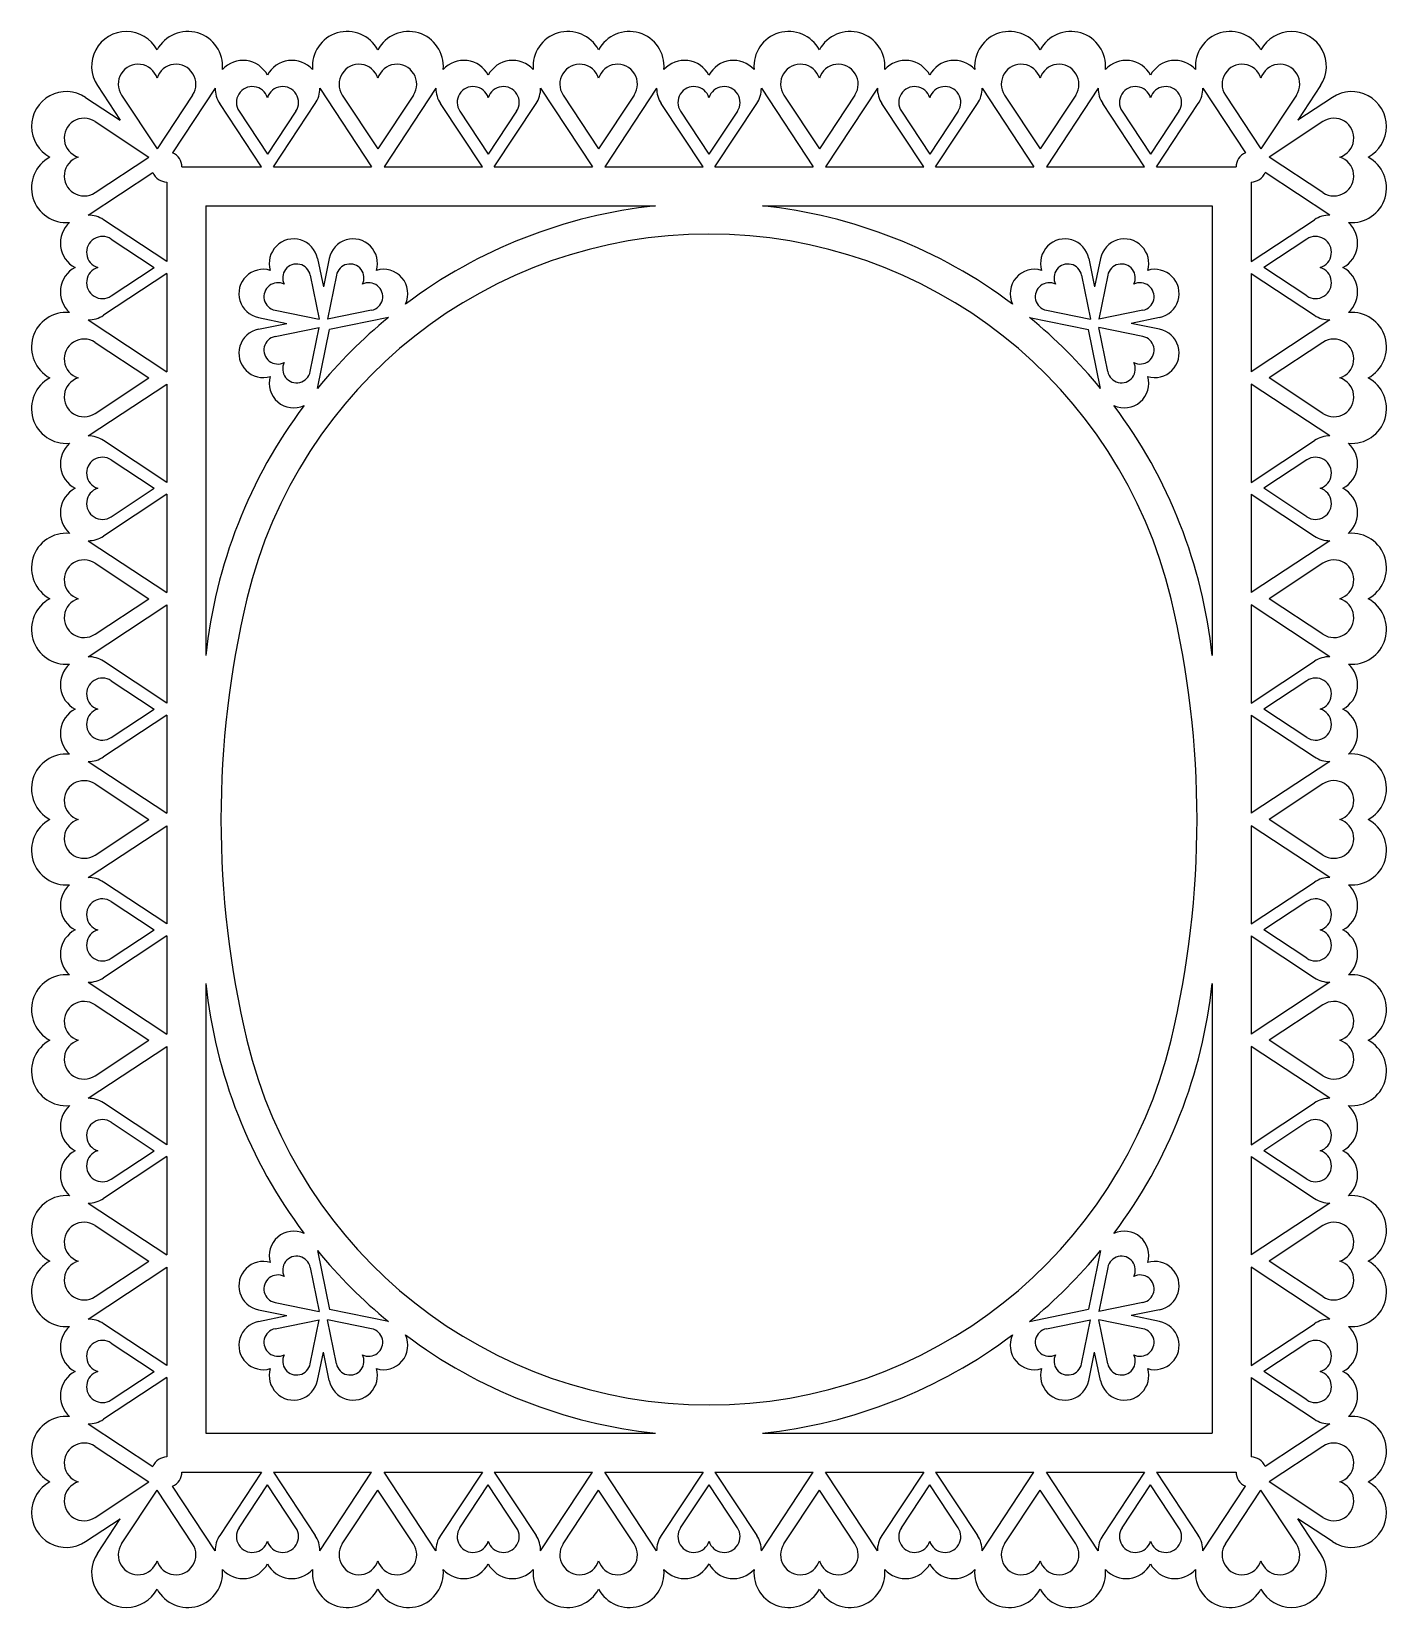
# Model space of a CAD drawing. Extents: x 331 to 698, y 3 to 239.
# Drawn here: x 523.7 to 698.2, y 2.6 to 205.6 of the extents above; entities that cross this region are included whole.
import ezdxf

# ---------------------------------------------------------------- set-up
doc = ezdxf.new("R2010")
doc.units = 0
doc.layers.get('0').update_dxf_attribs({"linetype": 'CONTINUOUS'})

msp = doc.modelspace()

# ---------------------------------------------------------------- linework, layer by layer
for p, q in [((530.664056, 197.079916), (535.12325, 194.149998)), ((532.193332, 198.609192), (535.12325, 194.149998)), ((535.308233, 197.370627), (539.884163, 190.451989)), ((544.460093, 197.370627), (539.884163, 190.451989)), ((547.352, 198.269804), (541.86697, 189.921853)), ((560.845166, 198.269787), (567.513422, 188.121023)), ((563.737061, 197.370627), (568.312991, 190.451989)), ((572.888921, 197.370627), (568.312991, 190.451989)), ((575.780828, 198.269804), (569.112561, 188.121023)), ((589.273983, 198.269804), (595.94225, 188.121023)), ((592.165889, 197.370627), (596.741819, 190.451989)), ((601.317749, 197.370627), (596.741819, 190.451989)), ((604.209656, 198.269804), (597.541389, 188.121023)), ((617.702811, 198.269804), (624.371078, 188.121023)), ((620.594717, 197.370627), (625.170647, 190.451989)), ((629.746578, 197.370627), (625.170647, 190.451989)), ((632.638484, 198.269804), (625.970217, 188.121023)), ((646.131639, 198.269804), (652.799906, 188.121023)), ((649.023546, 197.370627), (653.599476, 190.451989)), ((658.175406, 197.370627), (653.599476, 190.451989)), ((661.067312, 198.269804), (654.399045, 188.121023)), ((674.560467, 198.269804), (680.045494, 189.921857)), ((677.452374, 197.370627), (682.028304, 190.451989)), ((686.604234, 197.370627), (682.028304, 190.451989)), ((691.24839, 197.079999), (686.789199, 194.150076)), ((689.719135, 198.609192), (686.789322, 194.150157)), ((553.338924, 188.121023), (547.945917, 196.281662)), ((550.437838, 195.290808), (554.098579, 189.755896)), ((557.759326, 195.290805), (554.098579, 189.755896)), ((554.858232, 188.121023), (560.251248, 196.281655)), ((581.767752, 188.121023), (576.374745, 196.281662)), ((578.866666, 195.290808), (582.527407, 189.755896)), ((586.188154, 195.290805), (582.527407, 189.755896)), ((583.28706, 188.121023), (588.680076, 196.281655)), ((610.19658, 188.121023), (604.803573, 196.281662)), ((607.295494, 195.290808), (610.956235, 189.755896)), ((614.616982, 195.290805), (610.956235, 189.755896)), ((611.715888, 188.121023), (617.108904, 196.281655)), ((638.625408, 188.121023), (633.232401, 196.281662)), ((635.724322, 195.290808), (639.385063, 189.755896)), ((643.04581, 195.290805), (639.385063, 189.755896)), ((640.144716, 188.121023), (645.537732, 196.281655)), ((667.054236, 188.121023), (661.661229, 196.281662)), ((664.15315, 195.290808), (667.813891, 189.755896)), ((671.474638, 195.290805), (667.813891, 189.755896)), ((668.573544, 188.121023), (673.96656, 196.281655)), ((531.902621, 193.965014), (538.821259, 189.389084)), ((690.009828, 193.965096), (683.091195, 189.389159)), ((531.902621, 184.813154), (538.821259, 189.389084)), ((690.009838, 184.813236), (683.091195, 189.389159)), ((531.003443, 181.921247), (539.351395, 187.406277)), ((543.08971, 188.121023), (553.338924, 188.121023)), ((554.858232, 188.121023), (567.513422, 188.121023)), ((569.112561, 188.121023), (581.767752, 188.121023)), ((583.28706, 188.121023), (595.94225, 188.121023)), ((597.541389, 188.121023), (610.19658, 188.121023)), ((611.715888, 188.121023), (624.371078, 188.121023)), ((625.970217, 188.121023), (638.625408, 188.121023)), ((640.144716, 188.121023), (652.799906, 188.121023)), ((654.399045, 188.121023), (667.054236, 188.121023)), ((668.573544, 188.121023), (678.822745, 188.121023)), ((690.909018, 181.92133), (682.561084, 187.406336)), ((541.152224, 186.183538), (541.152224, 175.934323)), ((680.760233, 186.183538), (680.760243, 175.934395)), ((546.152224, 183.121023), (546.152224, 125.205578)), ((546.152224, 183.121023), (604.067162, 183.121023)), ((617.845365, 183.121023), (675.760236, 183.121023)), ((675.760236, 183.121023), (675.760296, 125.205645)), ((541.152224, 175.934323), (532.991586, 181.327331)), ((680.760214, 175.934395), (688.920847, 181.327411)), ((533.982439, 178.83541), (539.517351, 175.174669)), ((687.929996, 178.835489), (682.395088, 175.174743)), ((533.982443, 171.513922), (539.517351, 175.174669)), ((560.536781, 176.349849), (561.293734, 172.692425)), ((562.050687, 176.349849), (561.293734, 172.692425)), ((659.861815, 176.349893), (660.618771, 172.69247)), ((661.375721, 176.349895), (660.618771, 172.69247)), ((687.93, 171.514001), (682.395088, 175.174743)), ((541.152224, 174.415015), (532.991592, 169.022)), ((541.152224, 174.415015), (541.152224, 161.759826)), ((559.608042, 174.194993), (560.767623, 168.505472)), ((562.979426, 174.194993), (561.819845, 168.505472)), ((658.933077, 174.195036), (660.092664, 168.505516)), ((662.304462, 174.195039), (661.144886, 168.505517)), ((680.760215, 174.415088), (680.760229, 161.759898)), ((680.760215, 174.415088), (688.920853, 169.022081)), ((531.003461, 168.428081), (541.152224, 161.759826)), ((552.923246, 168.736314), (556.58067, 167.979361)), ((555.078102, 169.665054), (560.767623, 168.505472)), ((567.509366, 169.665054), (561.819845, 168.505472)), ((569.664222, 168.736314), (562.101904, 167.171191)), ((652.248286, 168.736351), (659.810606, 167.171235)), ((654.403142, 169.665093), (660.092664, 168.505516)), ((666.834406, 169.665104), (661.144886, 168.505517)), ((668.989263, 168.736366), (665.331839, 167.97941)), ((690.908985, 168.428164), (680.760229, 161.759898)), ((552.923246, 167.222408), (556.58067, 167.979361)), ((555.078102, 166.293669), (560.767623, 167.45325)), ((559.608042, 161.763729), (560.767623, 167.45325)), ((560.536781, 159.608873), (562.101904, 167.171191)), ((661.375736, 159.608918), (659.810606, 167.171235)), ((666.834409, 166.293719), (661.144887, 167.453295)), ((662.304473, 161.763775), (661.144887, 167.453295)), ((668.989264, 167.22246), (665.331839, 167.97941)), ((531.902621, 165.536186), (538.821259, 160.960256)), ((690.009828, 165.536268), (683.091195, 160.960331)), ((531.902621, 156.384326), (538.821259, 160.960256)), ((690.009838, 156.384408), (683.091195, 160.960331)), ((531.003443, 153.492419), (541.152224, 160.160686)), ((541.152224, 160.160686), (541.152224, 147.505495)), ((690.909018, 153.492502), (680.76023, 160.160758)), ((680.76023, 160.160758), (680.760243, 147.505567)), ((541.152224, 147.505495), (532.991586, 152.898503)), ((680.760243, 147.505567), (688.920876, 152.898583)), ((533.982439, 150.406582), (539.517351, 146.745841)), ((687.930025, 150.406661), (682.395117, 146.745915)), ((533.982443, 143.085094), (539.517351, 146.745841)), ((687.930029, 143.085173), (682.395117, 146.745915)), ((541.152224, 145.986187), (532.991592, 140.593172)), ((541.152224, 145.986187), (541.152224, 133.330998)), ((680.760245, 145.98626), (688.920883, 140.593253)), ((680.760245, 145.98626), (680.760258, 133.33107)), ((531.003461, 139.999253), (541.152224, 133.330998)), ((690.909014, 139.999336), (680.760258, 133.33107)), ((531.902621, 137.107358), (538.821259, 132.531428)), ((690.009858, 137.10744), (683.091225, 132.531503)), ((531.902621, 127.955498), (538.821259, 132.531428)), ((690.009867, 127.95558), (683.091225, 132.531503)), ((531.003443, 125.063591), (541.152224, 131.731858)), ((541.152224, 131.731858), (541.152224, 119.076667)), ((690.909048, 125.063674), (680.76026, 131.73193)), ((680.76026, 131.73193), (680.760273, 119.076739)), ((541.152224, 119.076667), (532.991586, 124.469675)), ((680.760273, 119.076739), (688.920906, 124.469755)), ((533.982439, 121.977754), (539.517351, 118.317013)), ((687.930055, 121.977833), (682.395146, 118.317087)), ((533.982443, 114.656266), (539.517351, 118.317013)), ((687.930059, 114.656345), (682.395146, 118.317087)), ((541.152224, 117.557359), (532.991592, 112.164344)), ((541.152224, 117.557359), (541.152224, 104.90217)), ((680.760274, 117.557432), (688.920912, 112.164425)), ((680.760274, 117.557432), (680.760287, 104.902242)), ((531.003443, 111.570437), (541.152224, 104.90217)), ((690.909062, 111.57052), (680.760287, 104.902242)), ((531.902621, 108.67853), (538.821259, 104.1026)), ((690.009887, 108.678612), (683.091254, 104.102675)), ((531.902621, 99.52667), (538.821259, 104.1026)), ((690.009897, 99.526752), (683.091254, 104.102675)), ((531.003443, 96.634763), (541.152224, 103.30303)), ((541.152224, 103.30303), (541.152224, 90.647839)), ((690.909077, 96.634846), (680.760289, 103.303102)), ((680.760289, 103.303102), (680.760302, 90.647911)), ((541.152224, 90.647839), (532.991586, 96.040847)), ((680.760302, 90.647911), (688.920935, 96.040927)), ((533.982439, 93.548926), (539.517351, 89.888185)), ((687.930084, 93.549005), (682.395176, 89.888259)), ((533.982443, 86.227438), (539.517351, 89.888185)), ((687.930088, 86.227517), (682.395176, 89.888259)), ((541.152224, 89.128531), (532.991592, 83.735516)), ((541.152224, 89.128531), (541.152224, 76.473342)), ((680.760304, 89.128604), (688.920941, 83.735597)), ((680.760304, 89.128604), (680.760317, 76.473414)), ((531.003443, 83.141609), (541.152224, 76.473342)), ((546.152224, 82.999682), (546.152224, 25.084181)), ((675.76031, 82.999749), (675.76037, 25.084315)), ((690.909091, 83.141692), (680.760317, 76.473414)), ((531.902621, 80.249702), (538.821259, 75.673772)), ((690.009917, 80.249784), (683.091283, 75.673847)), ((531.902621, 71.097842), (538.821259, 75.673772)), ((690.009926, 71.097924), (683.091283, 75.673847)), ((531.003443, 68.205935), (541.152224, 74.874202)), ((541.152224, 74.874202), (541.152224, 62.219011)), ((690.909107, 68.206018), (680.760319, 74.874274)), ((680.760319, 74.874274), (680.760332, 62.219083)), ((541.152224, 62.219011), (532.991586, 67.612019)), ((680.760332, 62.219083), (688.920965, 67.612099)), ((533.982439, 65.120098), (539.517351, 61.459357)), ((687.930114, 65.120177), (682.395205, 61.459431)), ((533.982443, 57.79861), (539.517351, 61.459357)), ((687.930118, 57.798689), (682.395205, 61.459431)), ((541.152224, 60.699703), (532.991592, 55.306688)), ((541.152224, 60.699703), (541.152224, 48.044514)), ((680.760333, 60.699776), (680.760346, 48.044586)), ((680.760333, 60.699776), (688.920971, 55.306769)), ((531.003443, 54.712781), (541.152224, 48.044514)), ((690.909121, 54.712864), (680.760346, 48.044586)), ((531.902621, 51.820874), (538.821259, 47.244944)), ((690.009946, 51.820956), (683.091313, 47.245019)), ((531.902621, 42.669014), (538.821259, 47.244944)), ((560.536824, 48.596335), (562.101955, 41.034019)), ((661.375778, 48.596394), (659.810656, 41.034076)), ((690.009956, 42.669096), (683.091313, 47.245019)), ((531.003443, 39.777107), (541.152224, 46.445374)), ((541.152224, 46.445374), (541.152224, 33.790183)), ((559.608087, 46.441478), (560.767674, 40.751958)), ((662.304518, 46.441538), (661.144938, 40.752017)), ((690.909136, 39.77719), (680.760348, 46.445446)), ((680.760348, 46.445446), (680.760361, 33.790255)), ((552.923297, 40.982792), (556.580721, 40.225843)), ((555.078152, 41.911534), (560.767674, 40.751958)), ((569.664274, 39.468903), (562.101955, 41.034019)), ((652.248339, 39.468952), (659.810656, 41.034076)), ((666.834458, 41.911599), (661.144938, 40.752017)), ((668.989315, 40.98286), (665.331891, 40.225907)), ((541.152224, 33.790183), (532.991586, 39.183191)), ((552.923298, 39.468886), (556.580721, 40.225843)), ((555.078155, 38.540149), (560.767675, 39.699736)), ((559.6081, 34.010214), (560.767675, 39.699736)), ((567.509419, 38.540162), (561.819897, 39.699737)), ((562.979484, 34.010218), (561.819897, 39.699737)), ((654.403195, 38.540213), (660.092716, 39.699795)), ((658.933135, 34.010274), (660.092716, 39.699795)), ((666.834459, 38.540215), (661.144938, 39.699795)), ((662.30452, 34.010274), (661.144938, 39.699795)), ((668.989315, 39.468954), (665.331891, 40.225907)), ((680.760361, 33.790255), (688.920994, 39.183271)), ((533.982439, 36.69127), (539.517351, 33.030529)), ((687.930143, 36.691349), (682.395235, 33.030603)), ((560.536841, 31.855359), (561.29379, 35.512784)), ((562.050747, 31.85536), (561.29379, 35.512784)), ((659.861875, 31.855418), (660.618827, 35.512842)), ((661.375781, 31.855418), (660.618827, 35.512842)), ((533.982443, 29.369782), (539.517351, 33.030529)), ((687.930147, 29.369861), (682.395235, 33.030603)), ((541.152224, 32.270875), (532.991592, 26.87786)), ((541.152224, 32.270875), (541.152224, 22.021518)), ((680.760302, 32.270987), (688.921, 26.877941)), ((680.760363, 32.270948), (680.760373, 22.021662)), ((531.003443, 26.283953), (539.351545, 20.798824)), ((546.152224, 25.084181), (604.067128, 25.084241)), ((617.845534, 25.084255), (675.76037, 25.084315)), ((690.90915, 26.284036), (682.561182, 20.798982)), ((531.902621, 23.392046), (538.821259, 18.816116)), ((690.009975, 23.392128), (683.091342, 18.816191)), ((531.902621, 14.240186), (538.821259, 18.816116)), ((547.352083, 9.935401), (541.867132, 18.283214)), ((543.089842, 20.084178), (553.338997, 20.084188)), ((553.338997, 20.084188), (547.945998, 11.923544)), ((550.437917, 12.9144), (554.098653, 18.449316)), ((557.759405, 12.914412), (554.098653, 18.449316)), ((554.858304, 20.08419), (567.513494, 20.084203)), ((554.858304, 20.08419), (560.251328, 11.923563)), ((560.845249, 9.935433), (567.513494, 20.084203)), ((569.112634, 20.084205), (581.767825, 20.084218)), ((575.780911, 9.93543), (569.112634, 20.084205)), ((581.767825, 20.084218), (576.374826, 11.923574)), ((578.866745, 12.91443), (582.527481, 18.449346)), ((586.188233, 12.914441), (582.527481, 18.449346)), ((583.287133, 20.084219), (595.942322, 20.084232)), ((583.287133, 20.084219), (588.680156, 11.923593)), ((589.274065, 9.935444), (595.942322, 20.084232)), ((597.541462, 20.084234), (610.196653, 20.084247)), ((604.209739, 9.93546), (597.541462, 20.084234)), ((610.196653, 20.084247), (604.803654, 11.923603)), ((607.295573, 12.914459), (610.956309, 18.449375)), ((614.617062, 12.91447), (610.956309, 18.449375)), ((611.715961, 20.084249), (624.37115, 20.084262)), ((611.715961, 20.084249), (617.108984, 11.923622)), ((617.702893, 9.935474), (624.37115, 20.084262)), ((625.97029, 20.084264), (638.625481, 20.084277)), ((632.638567, 9.935489), (625.97029, 20.084264)), ((638.625481, 20.084277), (633.232482, 11.923633)), ((635.724402, 12.914488), (639.385137, 18.449404)), ((643.04589, 12.9145), (639.385137, 18.449404)), ((640.144789, 20.084278), (652.799978, 20.084291)), ((640.144789, 20.084278), (645.537812, 11.923652)), ((646.131722, 9.935503), (652.799978, 20.084291)), ((654.399118, 20.084293), (667.054309, 20.084306)), ((661.067395, 9.935519), (654.399118, 20.084293)), ((667.054309, 20.084306), (661.66131, 11.923662)), ((664.15323, 12.914518), (667.813965, 18.449434)), ((671.474718, 12.914529), (667.813965, 18.449434)), ((668.573617, 20.084308), (678.82289, 20.084318)), ((668.573617, 20.084308), (673.96664, 11.923681)), ((674.56055, 9.935533), (680.045508, 18.283395)), ((690.009985, 14.240268), (683.091342, 18.816191)), ((535.308315, 10.834566), (539.884238, 17.753209)), ((544.460175, 10.834575), (539.884238, 17.753209)), ((563.737143, 10.834595), (568.313066, 17.753238)), ((572.889003, 10.834605), (568.313066, 17.753238)), ((592.165971, 10.834625), (596.741894, 17.753267)), ((601.317831, 10.834634), (596.741894, 17.753267)), ((620.594799, 10.834654), (625.170722, 17.753297)), ((629.746659, 10.834664), (625.170722, 17.753297)), ((649.023627, 10.834684), (653.59955, 17.753326)), ((658.175487, 10.834693), (653.59955, 17.753326)), ((677.452455, 10.834713), (682.028378, 17.753356)), ((686.604315, 10.834723), (682.028378, 17.753356)), ((530.664056, 11.125284), (535.123397, 14.055299)), ((532.193415, 9.595998), (535.123397, 14.055299)), ((691.248553, 11.125367), (686.789209, 14.055377)), ((689.719218, 9.596161), (686.789332, 14.055297))]:
    msp.add_line(p, q)
for centre, radius, start, end in [((535.930909, 201.079185), 4.48, 28.063969, 213.458994), ((543.837418, 201.079185), 4.48, 354.966404, 151.936031), ((564.359737, 201.079185), 4.48, 28.063969, 185.033462), ((572.266246, 201.079185), 4.48, 354.966404, 151.936031), ((592.788565, 201.079185), 4.48, 28.063969, 185.033596), ((600.695074, 201.079185), 4.48, 354.966404, 151.936031), ((621.217393, 201.079185), 4.48, 28.063969, 185.033596), ((629.123902, 201.079185), 4.48, 354.966404, 151.936031), ((649.646221, 201.079185), 4.48, 28.063969, 185.033596), ((657.55273, 201.079185), 4.48, 354.966404, 151.936031), ((678.075049, 201.079185), 4.48, 28.063969, 185.033596), ((685.981558, 201.079185), 4.48, 326.541006, 151.936031), ((537.443992, 198.782057), 2.56, 17.599741, 213.458994), ((542.324335, 198.782057), 2.56, 326.541006, 162.400259), ((550.93598, 198.257663), 3.584, 28.06394, 137.344932), ((557.261187, 198.25766), 3.584, 42.655365, 151.936001), ((565.87282, 198.782057), 2.56, 17.599741, 213.458994), ((570.753163, 198.782057), 2.56, 326.541006, 162.400259), ((579.364808, 198.257663), 3.584, 28.06394, 137.344932), ((585.690015, 198.25766), 3.584, 42.655365, 151.936001), ((594.301648, 198.782057), 2.56, 17.599741, 213.458994), ((599.181991, 198.782057), 2.56, 326.541006, 162.400259), ((607.793636, 198.257663), 3.584, 28.06394, 137.344932), ((614.118843, 198.25766), 3.584, 42.655365, 151.936001), ((622.730476, 198.782057), 2.56, 17.599741, 213.458994), ((627.610819, 198.782057), 2.56, 326.541006, 162.400259), ((636.222464, 198.257663), 3.584, 28.06394, 137.344932), ((642.547671, 198.25766), 3.584, 42.655365, 151.936001), ((651.159304, 198.782057), 2.56, 17.599741, 213.458994), ((656.039647, 198.782057), 2.56, 326.541006, 162.400259), ((664.651292, 198.257663), 3.584, 28.06394, 137.344932), ((670.976499, 198.25766), 3.584, 42.655365, 151.936001), ((679.588132, 198.782057), 2.56, 17.599741, 213.458994), ((684.468475, 198.782057), 2.56, 326.541006, 162.400259), ((528.194052, 193.342339), 4.48, 56.541006, 241.936031), ((550.93598, 198.257663), 3.584, 179.805899, 213.458964), ((552.146445, 196.419952), 2.048, 17.599712, 213.458964), ((556.05072, 196.41995), 2.048, 326.540976, 162.400229), ((557.261187, 198.25766), 3.584, 326.540976, 0.193868), ((579.364808, 198.257663), 3.584, 179.805899, 213.458964), ((580.575273, 196.419952), 2.048, 17.599712, 213.458964), ((584.479548, 196.41995), 2.048, 326.540976, 162.400229), ((585.690015, 198.25766), 3.584, 326.540976, 0.193868), ((607.793636, 198.257663), 3.584, 179.805899, 213.458964), ((609.004101, 196.419952), 2.048, 17.599712, 213.458964), ((612.908376, 196.41995), 2.048, 326.540976, 162.400229), ((614.118843, 198.25766), 3.584, 326.540976, 0.193868), ((636.222464, 198.257663), 3.584, 179.805899, 213.458964), ((637.432929, 196.419952), 2.048, 17.599712, 213.458964), ((641.337204, 196.41995), 2.048, 326.540976, 162.400229), ((642.547671, 198.25766), 3.584, 326.540976, 0.193868), ((664.651292, 198.257663), 3.584, 179.805899, 213.458964), ((665.861757, 196.419952), 2.048, 17.599712, 213.458964), ((669.766032, 196.41995), 2.048, 326.540976, 162.400229), ((670.976499, 198.25766), 3.584, 326.540976, 0.193868), ((693.718397, 193.342424), 4.48, 298.064029, 123.459053), ((530.49119, 191.829256), 2.56, 56.541006, 252.400259), ((691.421261, 191.829339), 2.56, 287.599801, 123.459053), ((528.194052, 185.43583), 4.48, 118.063969, 275.033596), ((530.49119, 186.948912), 2.56, 107.599741, 303.458994), ((541.152224, 188.121023), 1.937485, 360, 68.351963), ((680.760231, 188.121023), 1.937485, 111.647735, 180), ((691.421266, 186.948996), 2.56, 236.541065, 72.400318), ((693.718406, 185.435915), 4.48, 264.966464, 61.93609), ((541.152224, 188.121023), 1.937485, 201.648037, 270), ((680.760231, 188.121023), 1.937485, 270.000059, 338.353846), ((610.956264, 118.317044), 65.169129, 96.068139, 126.853769), ((610.95629, 118.317044), 65.169129, 53.146283, 83.931913), ((531.015585, 178.337268), 3.584, 132.655068, 241.93606), ((531.015585, 178.337268), 3.584, 56.541036, 90.194101), ((690.896851, 178.337351), 3.584, 89.805958, 123.459024), ((690.896851, 178.337351), 3.584, 298.063999, 47.344991), ((532.853296, 177.126802), 2.048, 56.541036, 252.400288), ((610.956264, 118.317044), 61.169129, 13.437181, 166.562869), ((557.464185, 175.722432), 3.136, 11.541006, 196.936031), ((565.123277, 175.722427), 3.136, 343.063969, 168.458994), ((656.789225, 175.722468), 3.136, 11.541058, 196.936082), ((664.448317, 175.72248), 3.136, 343.064021, 168.459045), ((689.059141, 177.126883), 2.048, 287.599771, 123.459024), ((531.015588, 172.012061), 3.584, 118.063999, 227.344635), ((532.853298, 173.222528), 2.048, 107.599771, 303.459024), ((553.550663, 171.80891), 3.136, 73.063969, 258.458994), ((557.852273, 173.836469), 1.792, 11.541006, 207.400259), ((564.735195, 173.836469), 1.792, 332.599741, 168.458994), ((569.0368, 171.808905), 3.136, 334.591682, 106.936031), ((652.875706, 171.808942), 3.136, 73.064021, 205.40837), ((657.177309, 173.836511), 1.792, 11.541058, 207.40031), ((664.060231, 173.836517), 1.792, 332.599793, 168.459045), ((668.361843, 171.808961), 3.136, 281.541058, 106.936082), ((689.059143, 173.222609), 2.048, 236.541036, 72.400288), ((690.896854, 172.012143), 3.584, 312.655425, 61.93606), ((555.436626, 171.420822), 1.792, 62.599741, 258.458994), ((567.150842, 171.420822), 1.792, 281.541006, 117.400259), ((654.761664, 171.420862), 1.792, 62.599793, 258.459045), ((666.47588, 171.420872), 1.792, 281.541058, 117.40031), ((528.194052, 164.913511), 4.48, 84.966538, 241.936031), ((531.015588, 172.012061), 3.584, 269.806132, 303.459024), ((610.956264, 118.317044), 65.169129, 129.315033, 140.68528), ((569.0368, 171.808905), 3.136, 281.541006, 281.57712), ((652.875706, 171.808942), 3.136, 258.422931, 258.459045), ((610.95629, 118.317044), 65.169129, 39.314772, 50.685018), ((690.896854, 172.012143), 3.584, 236.541036, 270.193928), ((693.718397, 164.913596), 4.48, 298.064029, 95.033522), ((553.550668, 164.149818), 3.136, 101.541006, 286.936031), ((668.361844, 164.149869), 3.136, 253.064021, 78.459045), ((530.49119, 163.400428), 2.56, 56.541006, 252.400259), ((555.436626, 164.5379), 1.792, 101.541006, 297.400259), ((666.475886, 164.53795), 1.792, 242.599793, 78.459045), ((691.421261, 163.400511), 2.56, 287.599801, 123.459053), ((557.852273, 162.122253), 1.792, 152.599741, 348.458994), ((664.060242, 162.122301), 1.792, 191.541058, 27.40031), ((528.194052, 157.007002), 4.48, 118.063969, 275.033596), ((530.49119, 158.520084), 2.56, 107.599741, 303.458994), ((557.464191, 160.236296), 3.136, 163.063969, 295.409991), ((664.448325, 160.236344), 3.136, 244.59006, 16.936082), ((691.421266, 158.520168), 2.56, 236.541065, 72.400318), ((693.718406, 157.007087), 4.48, 264.966464, 61.93609), ((557.464191, 160.236296), 3.136, 348.42171, 348.458994), ((610.956264, 118.317044), 65.169129, 143.146422, 173.932363), ((610.95629, 118.317044), 65.169129, 6.067688, 36.85363), ((531.015585, 149.90844), 3.584, 132.655068, 241.93606), ((531.015585, 149.90844), 3.584, 56.541036, 90.194101), ((690.89688, 149.908523), 3.584, 89.805958, 123.459024), ((690.89688, 149.908523), 3.584, 298.063999, 47.344991), ((532.853296, 148.697974), 2.048, 56.541036, 252.400288), ((689.059171, 148.698055), 2.048, 287.599771, 123.459024), ((531.015588, 143.583233), 3.584, 118.063999, 227.344635), ((532.853298, 144.7937), 2.048, 107.599771, 303.459024), ((689.059173, 144.793781), 2.048, 236.541036, 72.400288), ((690.896884, 143.583315), 3.584, 312.655425, 61.93606), ((528.194052, 136.484683), 4.48, 84.966538, 241.936031), ((531.015588, 143.583233), 3.584, 269.806132, 303.459024), ((690.896884, 143.583315), 3.584, 236.541036, 270.193928), ((693.718427, 136.484768), 4.48, 298.064029, 95.033522), ((530.49119, 134.9716), 2.56, 56.541006, 252.400259), ((691.42129, 134.971683), 2.56, 287.599801, 123.459053), ((528.194052, 128.578174), 4.48, 118.063969, 275.033596), ((530.49119, 130.091256), 2.56, 107.599741, 303.458994), ((670.450918, 104.102668), 122.338259, 166.562869, 193.43719), ((551.462093, 104.102563), 122.337813, 346.562836, 13.437256), ((691.421295, 130.09134), 2.56, 236.541065, 72.400318), ((693.718435, 128.578259), 4.48, 264.966464, 61.93609), ((531.015585, 121.479612), 3.584, 132.655068, 241.93606), ((531.015585, 121.479612), 3.584, 56.541036, 90.194101), ((690.89691, 121.479695), 3.584, 89.805958, 123.459024), ((690.89691, 121.479695), 3.584, 298.063999, 47.344991), ((532.853296, 120.269146), 2.048, 56.541036, 252.400288), ((689.0592, 120.269227), 2.048, 287.599771, 123.459024), ((531.015588, 115.154405), 3.584, 118.063999, 227.344635), ((532.853298, 116.364872), 2.048, 107.599771, 303.459024), ((689.059202, 116.364953), 2.048, 236.541036, 72.400288), ((690.896913, 115.154487), 3.584, 312.655425, 61.93606), ((528.194052, 108.055855), 4.48, 84.966404, 241.936031), ((531.015588, 115.154405), 3.584, 269.806132, 303.459024), ((690.896913, 115.154487), 3.584, 236.541036, 270.193928), ((693.718456, 108.05594), 4.48, 298.064029, 95.033655), ((530.49119, 106.542772), 2.56, 56.541006, 252.400259), ((691.42132, 106.542855), 2.56, 287.599801, 123.459053), ((528.194052, 100.149345), 4.48, 118.063969, 275.033596), ((530.49119, 101.662428), 2.56, 107.599741, 303.458994), ((691.421325, 101.662512), 2.56, 236.541065, 72.400318), ((693.718464, 100.149431), 4.48, 264.966464, 61.93609), ((531.015585, 93.050784), 3.584, 132.655068, 241.93606), ((531.015585, 93.050784), 3.584, 56.541036, 90.194101), ((690.896939, 93.050867), 3.584, 89.805958, 123.459024), ((690.896939, 93.050867), 3.584, 298.063999, 47.344991), ((532.853296, 91.840318), 2.048, 56.541036, 252.400288), ((689.05923, 91.840399), 2.048, 287.599771, 123.459024), ((531.015588, 86.725577), 3.584, 118.063999, 227.344635), ((532.853298, 87.936044), 2.048, 107.599771, 303.459024), ((689.059232, 87.936125), 2.048, 236.541036, 72.400288), ((690.896943, 86.725659), 3.584, 312.655425, 61.93606), ((528.194052, 79.627027), 4.48, 84.966404, 241.936031), ((531.015588, 86.725577), 3.584, 269.806132, 303.459024), ((690.896943, 86.725659), 3.584, 236.541036, 270.193928), ((693.718486, 79.627112), 4.48, 298.064029, 95.033655), ((610.956264, 89.888216), 65.169129, 186.067696, 216.853638), ((610.95629, 89.888216), 65.169129, 323.14643, 353.932371), ((530.49119, 78.113944), 2.56, 56.541006, 252.400259), ((691.421349, 78.114027), 2.56, 287.599801, 123.459053), ((528.194052, 71.720517), 4.48, 118.063969, 275.033596), ((530.49119, 73.2336), 2.56, 107.599741, 303.458994), ((610.956278, 89.888231), 61.169129, 193.43719, 346.562861), ((691.421354, 73.233684), 2.56, 236.541065, 72.400318), ((693.718494, 71.720603), 4.48, 264.966464, 61.93609), ((531.015585, 64.621956), 3.584, 132.655068, 241.93606), ((531.015585, 64.621956), 3.584, 56.541036, 90.194101), ((690.896969, 64.622039), 3.584, 89.805958, 123.459024), ((690.896969, 64.622039), 3.584, 298.063999, 47.344991), ((532.853296, 63.41149), 2.048, 56.541036, 252.400288), ((689.059259, 63.411571), 2.048, 287.599771, 123.459024), ((531.015588, 58.296749), 3.584, 118.063999, 227.344635), ((532.853298, 59.507216), 2.048, 107.599771, 303.459024), ((689.059261, 59.507297), 2.048, 236.541036, 72.400288), ((690.896972, 58.296831), 3.584, 312.655425, 61.93606), ((528.194052, 51.198199), 4.48, 84.966404, 241.936031), ((531.015588, 58.296749), 3.584, 269.806132, 303.459024), ((690.896972, 58.296831), 3.584, 236.541036, 270.193928), ((693.718515, 51.198284), 4.48, 298.064029, 95.033655), ((530.49119, 49.685116), 2.56, 56.541006, 252.400259), ((557.464234, 47.968909), 3.136, 64.590068, 196.93609), ((664.448369, 47.968972), 3.136, 343.063977, 115.409999), ((691.421379, 49.685199), 2.56, 287.599801, 123.459053), ((528.194052, 43.291689), 4.48, 118.063969, 275.033596), ((530.49119, 44.804772), 2.56, 107.599741, 303.458994), ((553.550716, 44.055383), 3.136, 73.064029, 258.459053), ((557.852318, 46.082952), 1.792, 11.541065, 207.400318), ((557.464234, 47.968909), 3.136, 11.541065, 11.578349), ((610.956264, 89.888216), 65.169129, 219.31478, 230.685026), ((610.95629, 89.888216), 65.169129, 309.315041, 320.685288), ((664.060287, 46.083014), 1.792, 332.599749, 168.459002), ((668.361892, 44.05545), 3.136, 281.541014, 106.936038), ((691.421384, 44.804856), 2.56, 236.541065, 72.400318), ((693.718523, 43.291775), 4.48, 264.966464, 61.93609), ((555.436674, 43.667303), 1.792, 62.599801, 258.459053), ((666.475934, 43.667368), 1.792, 281.541014, 117.400266), ((531.015585, 36.193128), 3.584, 132.655068, 241.93606), ((531.015585, 36.193128), 3.584, 56.541036, 90.194101), ((553.550718, 36.396291), 3.136, 101.541065, 286.93609), ((569.036855, 36.396312), 3.136, 78.422939, 78.459053), ((652.875761, 36.396362), 3.136, 101.541014, 101.577128), ((668.361898, 36.396358), 3.136, 253.063977, 78.459002), ((690.896998, 36.193211), 3.584, 89.805958, 123.459024), ((690.896998, 36.193211), 3.584, 298.063999, 47.344991), ((532.853296, 34.982662), 2.048, 56.541036, 252.400288), ((555.436681, 36.78438), 1.792, 101.541065, 297.400318), ((567.150897, 36.784393), 1.792, 242.599801, 78.459053), ((569.036855, 36.396312), 3.136, 253.064029, 25.408378), ((610.956264, 89.888216), 65.169129, 233.146291, 263.931921), ((610.95629, 89.888216), 65.169129, 276.068147, 306.853777), ((652.875761, 36.396362), 3.136, 154.59169, 286.936038), ((654.761719, 36.784444), 1.792, 101.541014, 297.400266), ((666.475935, 36.784446), 1.792, 242.599749, 78.459002), ((689.059288, 34.982743), 2.048, 287.599771, 123.459024), ((557.85233, 34.368736), 1.792, 152.599801, 348.459053), ((564.735253, 34.368743), 1.792, 191.541065, 27.400318), ((657.177366, 34.368798), 1.792, 152.599749, 348.459002), ((664.060289, 34.368799), 1.792, 191.541014, 27.400266), ((531.015588, 29.867921), 3.584, 118.063999, 227.344635), ((532.853298, 31.078388), 2.048, 107.599771, 303.459024), ((557.464245, 32.482773), 3.136, 163.064029, 348.459053), ((565.123337, 32.482786), 3.136, 191.541065, 16.93609), ((656.789284, 32.48284), 3.136, 163.063977, 348.459002), ((664.448376, 32.482836), 3.136, 191.541014, 16.936038), ((689.05929, 31.078469), 2.048, 236.541036, 72.400288), ((690.897001, 29.868003), 3.584, 312.655425, 61.93606), ((528.194052, 22.769371), 4.48, 84.966404, 241.936031), ((531.015588, 29.867921), 3.584, 269.806132, 303.459024), ((690.897001, 29.868003), 3.584, 236.541036, 270.193928), ((693.718545, 22.769456), 4.48, 298.064029, 95.033655), ((530.49119, 21.256288), 2.56, 56.541006, 252.400259), ((691.421408, 21.256371), 2.56, 287.599801, 123.459053), ((541.152357, 20.084032), 1.937485, 90.003921, 158.350513), ((680.760375, 20.084177), 1.937485, 21.649921, 90.000059), ((528.194052, 14.862861), 4.48, 118.063969, 303.458994), ((530.49119, 16.375944), 2.56, 107.599741, 303.458994), ((541.152357, 20.084032), 1.937485, 291.648952, 0.004299), ((680.760375, 20.084177), 1.937485, 179.99582, 248.348123), ((691.421413, 16.376028), 2.56, 236.541065, 72.400318), ((693.718553, 14.862947), 4.48, 236.541065, 61.93609), ((552.146526, 11.785258), 2.048, 146.541095, 342.400348), ((556.050801, 11.785264), 2.048, 197.59983, 33.459083), ((580.575354, 11.785288), 2.048, 146.541095, 342.400348), ((584.479629, 11.785294), 2.048, 197.59983, 33.459083), ((609.004182, 11.785317), 2.048, 146.541095, 342.400348), ((612.908457, 11.785323), 2.048, 197.59983, 33.459083), ((637.43301, 11.785347), 2.048, 146.541095, 342.400348), ((641.337285, 11.785353), 2.048, 197.59983, 33.459083), ((665.861838, 11.785376), 2.048, 146.541095, 342.400348), ((669.766113, 11.785382), 2.048, 197.59983, 33.459083), ((537.444075, 9.423138), 2.56, 146.541065, 342.400318), ((542.324418, 9.423143), 2.56, 197.599801, 33.459053), ((550.936062, 9.947546), 3.584, 146.541095, 180.194161), ((557.26127, 9.947556), 3.584, 359.806191, 33.459083), ((565.872903, 9.423167), 2.56, 146.541065, 342.400318), ((570.753246, 9.423172), 2.56, 197.599801, 33.459053), ((579.36489, 9.947576), 3.584, 146.541095, 180.194161), ((585.690098, 9.947585), 3.584, 359.806191, 33.459083), ((594.301731, 9.423197), 2.56, 146.541065, 342.400318), ((599.182074, 9.423202), 2.56, 197.599801, 33.459053), ((607.793718, 9.947605), 3.584, 146.541095, 180.194161), ((614.118926, 9.947615), 3.584, 359.806191, 33.459083), ((622.730559, 9.423226), 2.56, 146.541065, 342.400318), ((627.610902, 9.423231), 2.56, 197.599801, 33.459053), ((636.222546, 9.947634), 3.584, 146.541095, 180.194161), ((642.547754, 9.947644), 3.584, 359.806191, 33.459083), ((651.159387, 9.423255), 2.56, 146.541065, 342.400318), ((656.03973, 9.42326), 2.56, 197.599801, 33.459053), ((664.651375, 9.947664), 3.584, 146.541095, 180.194161), ((670.976582, 9.947674), 3.584, 359.806191, 33.459083), ((679.588215, 9.423285), 2.56, 146.541065, 342.400318), ((684.468558, 9.42329), 2.56, 197.599801, 33.459053), ((535.930995, 7.125998), 4.48, 146.541065, 331.93609), ((550.936062, 9.947546), 3.584, 222.655127, 331.93612), ((557.26127, 9.947556), 3.584, 208.064058, 317.344694), ((579.36489, 9.947576), 3.584, 222.655127, 331.93612), ((585.690098, 9.947585), 3.584, 208.064058, 317.344694), ((607.793718, 9.947605), 3.584, 222.655127, 331.93612), ((614.118926, 9.947615), 3.584, 208.064058, 317.344694), ((636.222546, 9.947634), 3.584, 222.655127, 331.93612), ((642.547754, 9.947644), 3.584, 208.064058, 317.344694), ((664.651375, 9.947664), 3.584, 222.655127, 331.93612), ((670.976582, 9.947674), 3.584, 208.064058, 317.344694), ((685.981644, 7.126153), 4.48, 208.064029, 33.459053), ((543.837504, 7.126006), 4.48, 208.064029, 5.033655), ((564.359823, 7.126028), 4.48, 174.966597, 331.93609), ((572.266332, 7.126036), 4.48, 208.064029, 5.033655), ((592.788651, 7.126057), 4.48, 174.966464, 331.93609), ((600.69516, 7.126065), 4.48, 208.064029, 5.033655), ((621.217479, 7.126086), 4.48, 174.966464, 331.93609), ((629.123988, 7.126095), 4.48, 208.064029, 5.033655), ((649.646307, 7.126116), 4.48, 174.966464, 331.93609), ((657.552816, 7.126124), 4.48, 208.064029, 5.033655), ((678.075135, 7.126145), 4.48, 174.966464, 331.93609)]:
    msp.add_arc(centre, radius, start, end)

doc.saveas('drawing.dxf')
